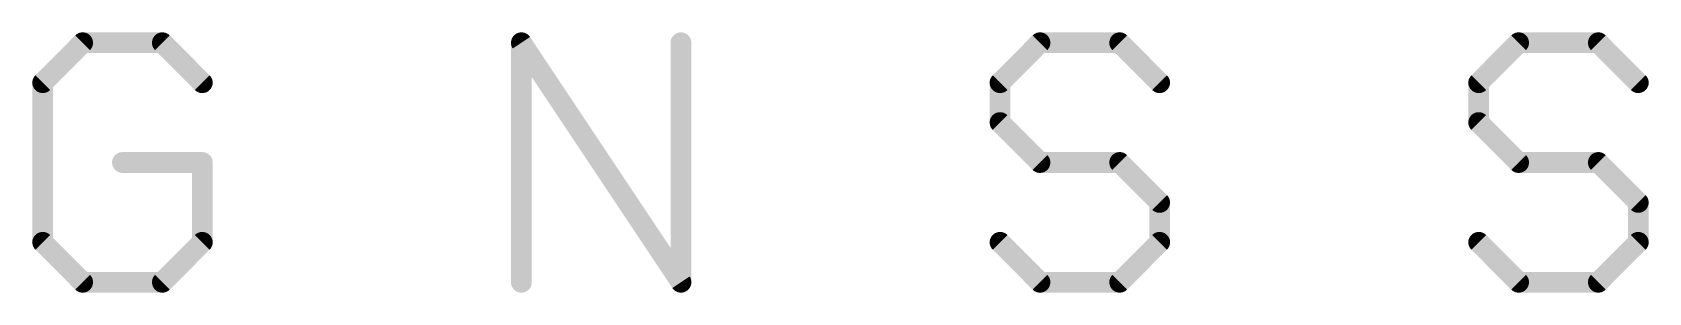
# Model space of a CAD drawing. Extents: x -18 to 144, y -21 to 125.
# Drawn here: x -17.61 to -1.81, y 21.09 to 23.63 of the extents above; entities that cross this region are included whole.
import ezdxf

# ---------------------------------------------------------------- set-up
doc = ezdxf.new("R2010")
doc.units = 0
doc.layers.add('114', color=4, linetype='CONTINUOUS')

msp = doc.modelspace()

# ---------------------------------------------------------------- linework, layer by layer
at = {"layer": '114', "const_width": 0.2032}
for points in [[(-17.1146, 23.53), (-17.5044, 23.1402)], [(-16.335, 23.53), (-17.1146, 23.53)], [(-15.9452, 23.1402), (-16.335, 23.53)], [(-12.8268, 21.1912), (-12.8268, 23.53)], [(-12.8268, 23.53), (-11.2676, 21.1912)], [(-11.2676, 21.1912), (-11.2676, 23.53)], [(-7.7594, 23.53), (-8.1492, 23.1402)], [(-6.9798, 23.53), (-7.7594, 23.53)], [(-6.59, 23.1402), (-6.9798, 23.53)], [(-3.0819, 23.53), (-3.4717, 23.1402)], [(-2.3023, 23.53), (-3.0819, 23.53)], [(-1.9125, 23.1402), (-2.3023, 23.53)], [(-17.5044, 23.1402), (-17.5044, 21.581)], [(-8.1492, 23.1402), (-8.1492, 22.7504)], [(-3.4717, 23.1402), (-3.4717, 22.7504)], [(-8.1492, 22.7504), (-7.7594, 22.3606)], [(-3.4717, 22.7504), (-3.0819, 22.3606)], [(-15.9452, 22.3606), (-16.7248, 22.3606)], [(-15.9452, 21.581), (-15.9452, 22.3606)], [(-7.7594, 22.3606), (-6.9798, 22.3606)], [(-6.9798, 22.3606), (-6.59, 21.9708)], [(-3.0819, 22.3606), (-2.3023, 22.3606)], [(-2.3023, 22.3606), (-1.9125, 21.9708)], [(-6.59, 21.9708), (-6.59, 21.581)], [(-1.9125, 21.9708), (-1.9125, 21.581)], [(-17.5044, 21.581), (-17.1146, 21.1912)], [(-16.335, 21.1912), (-15.9452, 21.581)], [(-7.7594, 21.1912), (-8.1492, 21.581)], [(-6.59, 21.581), (-6.9798, 21.1912)], [(-3.0819, 21.1912), (-3.4717, 21.581)], [(-1.9125, 21.581), (-2.3023, 21.1912)], [(-17.1146, 21.1912), (-16.335, 21.1912)], [(-6.9798, 21.1912), (-7.7594, 21.1912)], [(-2.3023, 21.1912), (-3.0819, 21.1912)]]:
    msp.add_lwpolyline(points, dxfattribs=at)
at = {"layer": '114', "const_width": 0.1016}
for points in [[(-17.1146, 23.5808, 1), (-17.1146, 23.4792)], [(-17.0787, 23.4941, 1), (-17.1506, 23.5659)], [(-16.2991, 23.5659, 1), (-16.371, 23.4941)], [(-16.335, 23.4792, 1), (-16.335, 23.5808)], [(-12.776, 23.53, 1), (-12.8776, 23.53)], [(-12.7846, 23.5582, 1), (-12.8691, 23.5018)], [(-11.2168, 23.53, 1), (-11.3184, 23.53)], [(-7.7594, 23.5808, 1), (-7.7594, 23.4792)], [(-7.7235, 23.4941, 1), (-7.7954, 23.5659)], [(-6.9439, 23.5659, 1), (-7.0158, 23.4941)], [(-6.9798, 23.4792, 1), (-6.9798, 23.5808)], [(-3.0819, 23.5808, 1), (-3.0819, 23.4792)], [(-3.0459, 23.4941, 1), (-3.1178, 23.5659)], [(-2.2663, 23.5659, 1), (-2.3382, 23.4941)], [(-2.3023, 23.4792, 1), (-2.3023, 23.5808)], [(-17.5404, 23.1761, 1), (-17.4685, 23.1043)], [(-17.4536, 23.1402, 1), (-17.5552, 23.1402)], [(-15.9812, 23.1043, 1), (-15.9093, 23.1761)], [(-8.1852, 23.1761, 1), (-8.1133, 23.1043)], [(-8.0984, 23.1402, 1), (-8.2, 23.1402)], [(-6.626, 23.1043, 1), (-6.5541, 23.1761)], [(-3.4209, 23.1402, 1), (-3.5225, 23.1402)], [(-3.5076, 23.1761, 1), (-3.4357, 23.1043)], [(-1.9484, 23.1043, 1), (-1.8765, 23.1761)], [(-8.1133, 22.7863, 1), (-8.1852, 22.7145)], [(-8.2, 22.7504, 1), (-8.0984, 22.7504)], [(-3.4357, 22.7863, 1), (-3.5076, 22.7145)], [(-3.5225, 22.7504, 1), (-3.4209, 22.7504)], [(-16.7248, 22.4114, 1), (-16.7248, 22.3098)], [(-15.8944, 22.3606, 1), (-15.996, 22.3606)], [(-15.9452, 22.3098, 1), (-15.9452, 22.4114)], [(-7.7594, 22.4114, 1), (-7.7594, 22.3098)], [(-7.7954, 22.3247, 1), (-7.7235, 22.3965)], [(-6.9439, 22.3965, 1), (-7.0158, 22.3247)], [(-6.9798, 22.3098, 1), (-6.9798, 22.4114)], [(-3.0819, 22.4114, 1), (-3.0819, 22.3098)], [(-3.1178, 22.3247, 1), (-3.0459, 22.3965)], [(-2.2663, 22.3965, 1), (-2.3382, 22.3247)], [(-2.3023, 22.3098, 1), (-2.3023, 22.4114)], [(-6.5392, 21.9708, 1), (-6.6408, 21.9708)], [(-6.626, 21.9349, 1), (-6.5541, 22.0067)], [(-1.8617, 21.9708, 1), (-1.9633, 21.9708)], [(-1.9484, 21.9349, 1), (-1.8765, 22.0067)], [(-17.4685, 21.6169, 1), (-17.5404, 21.5451)], [(-15.9093, 21.5451, 1), (-15.9812, 21.6169)], [(-8.1133, 21.6169, 1), (-8.1852, 21.5451)], [(-6.5541, 21.5451, 1), (-6.626, 21.6169)], [(-3.4357, 21.6169, 1), (-3.5076, 21.5451)], [(-1.8765, 21.5451, 1), (-1.9484, 21.6169)], [(-17.5552, 21.581, 1), (-17.4536, 21.581)], [(-15.996, 21.581, 1), (-15.8944, 21.581)], [(-6.6408, 21.581, 1), (-6.5392, 21.581)], [(-1.9633, 21.581, 1), (-1.8617, 21.581)], [(-17.1146, 21.242, 1), (-17.1146, 21.1404)], [(-17.1506, 21.1553, 1), (-17.0787, 21.2271)], [(-16.371, 21.2271, 1), (-16.2991, 21.1553)], [(-16.335, 21.1404, 1), (-16.335, 21.242)], [(-12.8776, 21.1912, 1), (-12.776, 21.1912)], [(-11.3184, 21.1912, 1), (-11.2168, 21.1912)], [(-11.3099, 21.163, 1), (-11.2254, 21.2194)], [(-7.7594, 21.242, 1), (-7.7594, 21.1404)], [(-7.7954, 21.1553, 1), (-7.7235, 21.2271)], [(-7.0158, 21.2271, 1), (-6.9439, 21.1553)], [(-6.9798, 21.1404, 1), (-6.9798, 21.242)], [(-3.0819, 21.242, 1), (-3.0819, 21.1404)], [(-3.1178, 21.1553, 1), (-3.0459, 21.2271)], [(-2.3382, 21.2271, 1), (-2.2663, 21.1553)], [(-2.3023, 21.1404, 1), (-2.3023, 21.242)]]:
    msp.add_lwpolyline(points, format="xyb", dxfattribs=at)

doc.saveas('drawing.dxf')
